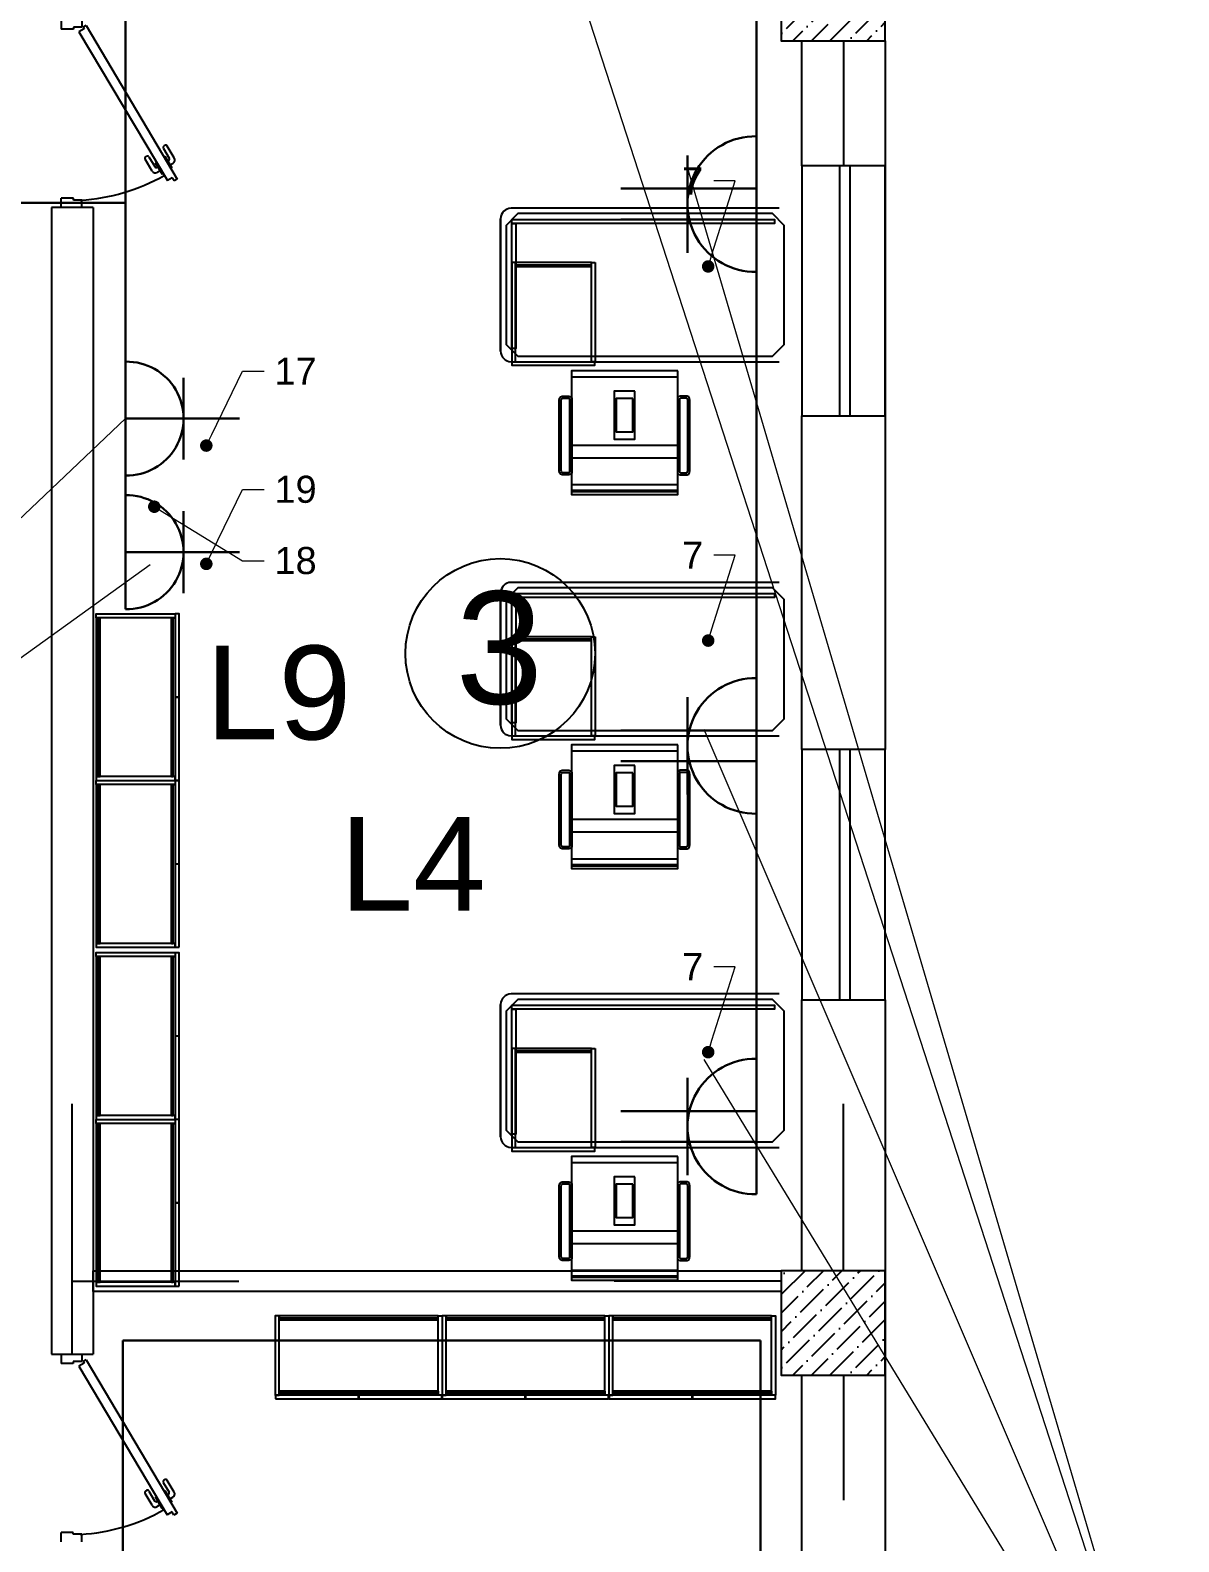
# Model space of a CAD drawing. Header units: millimetres. Extents: x 42452 to 2852333, y -419346 to 834876.
# Drawn here: x 2645325 to 2650834, y 444448 to 451698 of the extents above; entities that cross this region are included whole.
import ezdxf
from ezdxf import colors
from ezdxf.entities.mleader import LeaderData, LeaderLine
from ezdxf.math import Vec2, Vec3

# ---------------------------------------------------------------- set-up
doc = ezdxf.new("R2010")
doc.units = ezdxf.units.MM
for name, color, linetype, lineweight, true_color in [('0_Ном._пера__9', 253, 'Continuous', 18, 0xaaaaaa), ('Furniture tags', 35, 'Continuous', 0, 0x977a5e), ('V_PARETI', 250, 'Continuous', 9, 0x393939)]:
    doc.layers.add(name, color=color, linetype=linetype, lineweight=lineweight, true_color=true_color)
for name, color, linetype, lineweight in [('memar', 7, 'Continuous', 25), ('ДВЕРИ', 7, 'Continuous', 5), ('надписи', 5, 'Continuous', 30), ('Розетки10А', 94, 'Continuous', 30), ('Соедин_роз', 94, 'Continuous', 30)]:
    doc.layers.add(name, color=color, linetype=linetype, lineweight=lineweight)
doc.styles.add('Arial', font='arial.ttf', dxfattribs={"height": 200})
doc.styles.get("Standard").update_dxf_attribs({"font": 'arial.ttf'})
doc.styles.add('СГЕНЕРИР_СТИЛЬ_1', font='arial.ttf')

# ---------------------------------------------------------------- blocks, each defined once
blk = doc.blocks.new('qapi 700')
at = {"layer": 'ДВЕРИ', "color": 251, "lineweight": 25, "true_color": 0x636466}
for p, q in [((1281619.6, 90085.8), (1281659.2, 90085.8)), ((1281659.2, 90033.9), (1281659.2, 90085.8)), ((1282419.6, 90085.8), (1282379.9, 90085.8)), ((1282379.9, 90033.9), (1282379.9, 90085.2)), ((1281651.3, 89997.1), (1281651.3, 90033.9)), ((1281651.3, 90033.9), (1281659.2, 90033.9)), ((1282387.8, 90033.9), (1282379.9, 90033.9)), ((1282387.8, 89997.1), (1282387.8, 90033.9)), ((1281619.6, 89997.1), (1281651.3, 89997.1)), ((1282368.3, 90009.8), (1281734.7, 89633.4)), ((1282395.4, 89979.8), (1281741.3, 89591.2)), ((1282381.6, 89987.4), (1282368.3, 90009.8)), ((1282388.4, 89991.5), (1282381.6, 89987.4)), ((1282419.6, 89997.1), (1282387.8, 89997.1)), ((1282419.6, 89997.1), (1282387.8, 89997.1)), ((1282395.4, 89979.8), (1282388.4, 89991.5)), ((1281775.1, 89697.9), (1281825.6, 89727.9)), ((1281835.3, 89711.6), (1281794.3, 89687.2)), ((1281836.4, 89725.1), (1281838, 89722.4)), ((1281746.9, 89612.9), (1281734.7, 89633.4)), ((1281811.6, 89685.5), (1281761.9, 89655.9)), ((1281761.9, 89655.9), (1281764.7, 89651.2)), ((1281776.4, 89664.6), (1281769.5, 89676.2)), ((1281787.4, 89612.9), (1281837.2, 89642.5)), ((1281791.5, 89676.3), (1281792.8, 89674.3)), ((1281814.4, 89680.8), (1281811.6, 89685.5)), ((1281819.9, 89628.6), (1281818.3, 89631.3)), ((1281871.8, 89650.1), (1281830.8, 89625.8)), ((1281831, 89603.8), (1281881.5, 89633.8)), ((1281837.2, 89642.5), (1281834.8, 89646.5)), ((1281884.3, 89644.7), (1281882.7, 89647.4)), ((1281733.2, 89604.8), (1281746.9, 89612.9)), ((1281741.3, 89591.2), (1281733.2, 89604.8)), ((1281785, 89616.9), (1281787.4, 89612.9)), ((1281802, 89621.6), (1281809.2, 89609.3))]:
    blk.add_line(p, q, dxfattribs=at)
for centre, radius, start, end in [((1282471.1, 90051.9), 821.4, 183.40765, 209.57059), ((1281783.2, 89684.3), 15.9, 120.71329, 210.71329), ((1281829.6, 89721.1), 7.94, 30.71329, 120.71329), ((1281831.2, 89718.4), 7.94, 300.71329, 30.71329), ((1281798.4, 89680.4), 7.94, 120.71329, 210.71329), ((1281826.8, 89632.6), 7.94, 210.71329, 300.71329), ((1281875.8, 89643.3), 7.94, 30.71329, 120.71329), ((1281877.4, 89640.6), 7.94, 300.71329, 30.71329), ((1281822.9, 89617.4), 15.9, 210.71329, 300.71329)]:
    blk.add_arc(centre, radius, start, end, dxfattribs=at)
blk = doc.blocks.new('_Dot')
at = {"color": 0, "linetype": 'ByBlock', "lineweight": -2}
blk.add_line((-0.5, 0), (-1, 0), dxfattribs=at)
at = {"color": 0, "linetype": 'ByBlock', "const_width": 0.5}
blk.add_lwpolyline([(-0.25, 0, 1), (0.25, 0, 1)], format="xyb", close=True, dxfattribs=at)
blk = doc.blocks.new('roz_10A_2_deneli')
at = {"layer": 'Розетки10А'}
for p, q in [((-73.9, 0), (-73.9, 649.9)), ((73.9, 0), (73.9, 649.9)), ((-233.2, 330.4), (233.2, 330.4)), ((-325, 0), (325, 0))]:
    blk.add_line(p, q, dxfattribs=at)
blk.add_arc((0, 5.3), 325, 359.06035, 180.93965, dxfattribs=at)
blk = doc.blocks.new('розетки10А')
at = {"layer": 'Розетки10А'}
for p, q in [((0, 0), (0, 649.9)), ((-233.2, 330.4), (233.2, 330.4)), ((-325, 0), (325, 0))]:
    blk.add_line(p, q, dxfattribs=at)
blk.add_arc((0, 5.3), 325, 359.06035, 180.93965, dxfattribs=at)

msp = doc.modelspace()

# ---------------------------------------------------------------- hatches: boundary and pattern name
at = {"layer": 'memar', "lineweight": 25}
h = msp.add_hatch(dxfattribs=at)
h.set_pattern_fill('ANSI36', color=256, scale=500)
h.set_pattern_definition([(45, (878887.81, 2908548.065), (33.1456304, 121.533978), [156.25, -31.25, 0, -31.25])])
h.paths.add_polyline_path([(2648926.31616, 452147.9843), (2648926.31616, 451647.9843), (2649426.31616, 451647.9843), (2649426.31616, 452147.9843)])
h = msp.add_hatch(dxfattribs=at)
h.set_pattern_fill('ANSI36', color=256, scale=500)
h.set_pattern_definition([(45, (878887.81, 2902148.065), (33.1456304, 121.533978), [156.25, -31.25, 0, -31.25])])
h.paths.add_polyline_path([(2648926.31616, 445747.9843), (2648926.31616, 445247.9843), (2649426.31616, 445247.9843), (2649426.31616, 445747.9843)])

# ---------------------------------------------------------------- linework, layer by layer
at = {"layer": '0_Ном._пера__9', "linetype": 'Continuous', "lineweight": 25}
for p, q in [((2648916.59742, 450844.34566, 798.36856), (2647631.59742, 450844.34566, 798.36856)), ((2648916.59742, 450844.34566, 798.36856), (2647631.59742, 450844.34566, 798.36856)), ((2647581.09742, 450158.84566, 798.36856), (2647581.09742, 450793.84566, 798.36856)), ((2647581.09742, 450793.84566, 798.36856), (2647581.09742, 450158.84566, 798.36856)), ((2647652.57157, 450573.34566, 798.36856), (2648016.57157, 450573.34566, 798.36856)), ((2647631.59742, 450108.34566, 798.36856), (2648916.59742, 450108.34566, 798.36856)), ((2648430.7191, 450034.29991, 798.36856), (2647920.7191, 450034.29991, 798.36856)), ((2648430.7191, 449706.18972, 798.36856), (2647920.7191, 449706.18972, 798.36856)), ((2648430.7191, 449646.22627, 798.36856), (2647920.7191, 449646.22627, 798.36856)), ((2648430.7191, 449517.25694, 798.36856), (2647920.7191, 449517.25694, 798.36856)), ((2647920.7191, 449491.46244, 798.36856), (2648430.7191, 449491.46244, 798.36856)), ((2648430.7191, 449483.87845, 798.36856), (2647920.7191, 449483.87845, 798.36856)), ((2647581.09742, 448364.34566, 798.36856), (2647581.09742, 448999.34566, 798.36856)), ((2647581.09742, 448999.34566, 798.36856), (2647581.09742, 448364.34566, 798.36856)), ((2648916.59742, 449049.84566, 798.36856), (2647631.59742, 449049.84566, 798.36856)), ((2648916.59742, 449049.84566, 798.36856), (2647631.59742, 449049.84566, 798.36856)), ((2647652.57157, 448778.84566, 798.36856), (2648016.57157, 448778.84566, 798.36856)), ((2647631.59742, 448313.84566, 798.36856), (2648916.59742, 448313.84566, 798.36856)), ((2648430.7191, 448239.79991, 798.36856), (2647920.7191, 448239.79991, 798.36856)), ((2648430.7191, 447911.68972, 798.36856), (2647920.7191, 447911.68972, 798.36856)), ((2648430.7191, 447851.72627, 798.36856), (2647920.7191, 447851.72627, 798.36856)), ((2648430.7191, 447722.75694, 798.36856), (2647920.7191, 447722.75694, 798.36856)), ((2647920.7191, 447696.96244, 798.36856), (2648430.7191, 447696.96244, 798.36856)), ((2648430.7191, 447689.37845, 798.36856), (2647920.7191, 447689.37845, 798.36856)), ((2648916.59742, 447075.84566, 798.36856), (2647631.59742, 447075.84566, 798.36856)), ((2648916.59742, 447075.84566, 798.36856), (2647631.59742, 447075.84566, 798.36856)), ((2647581.09742, 446390.34566, 798.36856), (2647581.09742, 447025.34566, 798.36856)), ((2647581.09742, 447025.34566, 798.36856), (2647581.09742, 446390.34566, 798.36856)), ((2647652.57157, 446804.84566, 798.36856), (2648016.57157, 446804.84566, 798.36856)), ((2647631.59742, 446339.84566, 798.36856), (2648916.59742, 446339.84566, 798.36856)), ((2648430.7191, 446265.79991, 798.36856), (2647920.7191, 446265.79991, 798.36856)), ((2648430.7191, 445937.68972, 798.36856), (2647920.7191, 445937.68972, 798.36856)), ((2648430.7191, 445877.72627, 798.36856), (2647920.7191, 445877.72627, 798.36856)), ((2648430.7191, 445748.75694, 798.36856), (2647920.7191, 445748.75694, 798.36856)), ((2647920.7191, 445722.96244, 798.36856), (2648430.7191, 445722.96244, 798.36856)), ((2648430.7191, 445715.37845, 798.36856), (2647920.7191, 445715.37845, 798.36856))]:
    msp.add_line(p, q, dxfattribs=at)
at = {"layer": '0_Ном._пера__9', "linetype": 'Continuous', "lineweight": 25, "flags": 128}
for points, elevation in [([(2647663.16848, 450818.34566), (2647607.09742, 450762.27459), (2647607.09742, 450190.41673), (2647663.16848, 450134.34566), (2648885.02635, 450134.34566), (2648941.09742, 450190.41673), (2648941.09742, 450762.27459), (2648885.02635, 450818.34566)], 798.36856), ([(2647635.13295, 450771.31013), (2647635.13295, 450790.31013), (2648895.09032, 450790.31013), (2648895.09032, 450771.31013)], 798.36856), ([(2647635.13295, 450171.31013), (2647635.13295, 450771.31013), (2647654.13295, 450771.31013), (2647654.13295, 450171.31013)], 798.36856), ([(2647634.57157, 450583.34566), (2647634.57157, 450108.34566), (2647652.57157, 450108.34566), (2647652.57157, 450583.34566)], 798.36856), ([(2647652.57157, 450583.34566), (2647652.57157, 450565.34566), (2648016.57157, 450565.34566), (2648016.57157, 450583.34566)], 798.36856), ([(2648034.57157, 450583.34566), (2648034.57157, 450108.34566), (2648016.57157, 450108.34566), (2648016.57157, 450583.34566)], 798.36856), ([(2648032.07157, 450108.34566), (2648032.07157, 450089.34566), (2647637.07157, 450089.34566), (2647637.07157, 450108.34566)], 798.36856), ([(2648430.7191, 450064.29991), (2647920.7191, 450064.29991), (2647920.7191, 449471.77152), (2648430.7191, 449471.77152)], 798.36856), ([(2647922.22917, 449574.36208), (2647917.25861, 449569.39757), (2647908.77333, 449565.87505), (2647875.86036, 449565.8665), (2647868.12572, 449568.70898), (2647864.03317, 449575.83204), (2647862.22917, 449586.34747), (2647862.22917, 449922.3767), (2647864.03317, 449932.8784), (2647868.12572, 449940.01518), (2647875.86036, 449942.8508), (2647908.77333, 449942.83703), (2647917.25861, 449939.32659), (2647922.22917, 449934.36208)], 798.36856), ([(2647912.22917, 449578.50779), (2647911.5941, 449577.87349), (2647906.77887, 449575.87453), (2647877.63843, 449575.86696), (2647874.9861, 449576.84169), (2647873.58884, 449579.27363), (2647872.22917, 449587.19904), (2647872.22917, 449921.52403), (2647873.589, 449929.44006), (2647874.98831, 449931.88025), (2647877.63362, 449932.85005), (2647906.78443, 449932.83786), (2647911.59857, 449930.84621), (2647912.22917, 449930.21638)], 798.36856), ([(2648225.11481, 449966.44417), (2648125.11481, 449966.44417), (2648125.11481, 449736.44417), (2648225.11481, 449736.44417)], 798.36856), ([(2648215.11481, 449931.44417), (2648135.11481, 449931.44417), (2648135.11481, 449771.44417), (2648215.11481, 449771.44417)], 798.36856), ([(2648429.20903, 449574.36208), (2648434.1796, 449569.39757), (2648442.66488, 449565.87505), (2648475.57785, 449565.8665), (2648483.31249, 449568.70898), (2648487.40503, 449575.83204), (2648489.20903, 449586.34747), (2648489.20903, 449922.3767), (2648487.40503, 449932.8784), (2648483.31249, 449940.01518), (2648475.57785, 449942.8508), (2648442.66488, 449942.83703), (2648434.1796, 449939.32659), (2648429.20903, 449934.36208)], 798.36856), ([(2648439.20903, 449578.50779), (2648439.8441, 449577.87349), (2648444.65933, 449575.87453), (2648473.79978, 449575.86696), (2648476.4521, 449576.84169), (2648477.84937, 449579.27363), (2648479.20903, 449587.19904), (2648479.20903, 449921.52403), (2648477.8492, 449929.44006), (2648476.44989, 449931.88025), (2648473.80458, 449932.85005), (2648444.65377, 449932.83786), (2648439.83963, 449930.84621), (2648439.20903, 449930.21638)], 798.36856), ([(2647663.16848, 449023.84566), (2647607.09742, 448967.77459), (2647607.09742, 448395.91673), (2647663.16848, 448339.84566), (2648885.02635, 448339.84566), (2648941.09742, 448395.91673), (2648941.09742, 448967.77459), (2648885.02635, 449023.84566)], 798.36856), ([(2647635.13295, 448976.81013), (2647635.13295, 448995.81013), (2648895.09032, 448995.81013), (2648895.09032, 448976.81013)], 798.36856), ([(2647635.13295, 448376.81013), (2647635.13295, 448976.81013), (2647654.13295, 448976.81013), (2647654.13295, 448376.81013)], 798.36856), ([(2647634.57157, 448788.84566), (2647634.57157, 448313.84566), (2647652.57157, 448313.84566), (2647652.57157, 448788.84566)], 798.36856), ([(2647652.57157, 448788.84566), (2647652.57157, 448770.84566), (2648016.57157, 448770.84566), (2648016.57157, 448788.84566)], 798.36856), ([(2648034.57157, 448788.84566), (2648034.57157, 448313.84566), (2648016.57157, 448313.84566), (2648016.57157, 448788.84566)], 798.36856), ([(2648032.07157, 448313.84566), (2648032.07157, 448294.84566), (2647637.07157, 448294.84566), (2647637.07157, 448313.84566)], 798.36856), ([(2648430.7191, 448269.79991), (2647920.7191, 448269.79991), (2647920.7191, 447677.27152), (2648430.7191, 447677.27152)], 798.36856), ([(2647922.22917, 447779.86208), (2647917.25861, 447774.89757), (2647908.77333, 447771.37505), (2647875.86036, 447771.3665), (2647868.12572, 447774.20898), (2647864.03317, 447781.33204), (2647862.22917, 447791.84747), (2647862.22917, 448127.8767), (2647864.03317, 448138.3784), (2647868.12572, 448145.51518), (2647875.86036, 448148.3508), (2647908.77333, 448148.33703), (2647917.25861, 448144.82659), (2647922.22917, 448139.86208)], 798.36856), ([(2647912.22917, 447784.00779), (2647911.5941, 447783.37349), (2647906.77887, 447781.37453), (2647877.63843, 447781.36696), (2647874.9861, 447782.34169), (2647873.58884, 447784.77363), (2647872.22917, 447792.69904), (2647872.22917, 448127.02403), (2647873.589, 448134.94006), (2647874.98831, 448137.38025), (2647877.63362, 448138.35005), (2647906.78443, 448138.33786), (2647911.59857, 448136.34621), (2647912.22917, 448135.71638)], 798.36856), ([(2648225.11481, 448171.94417), (2648125.11481, 448171.94417), (2648125.11481, 447941.94417), (2648225.11481, 447941.94417)], 798.36856), ([(2648215.11481, 448136.94417), (2648135.11481, 448136.94417), (2648135.11481, 447976.94417), (2648215.11481, 447976.94417)], 798.36856), ([(2648429.20903, 447779.86208), (2648434.1796, 447774.89757), (2648442.66488, 447771.37505), (2648475.57785, 447771.3665), (2648483.31249, 447774.20898), (2648487.40503, 447781.33204), (2648489.20903, 447791.84747), (2648489.20903, 448127.8767), (2648487.40503, 448138.3784), (2648483.31249, 448145.51518), (2648475.57785, 448148.3508), (2648442.66488, 448148.33703), (2648434.1796, 448144.82659), (2648429.20903, 448139.86208)], 798.36856), ([(2648439.20903, 447784.00779), (2648439.8441, 447783.37349), (2648444.65933, 447781.37453), (2648473.79978, 447781.36696), (2648476.4521, 447782.34169), (2648477.84937, 447784.77363), (2648479.20903, 447792.69904), (2648479.20903, 448127.02403), (2648477.8492, 448134.94006), (2648476.44989, 448137.38025), (2648473.80458, 448138.35005), (2648444.65377, 448138.33786), (2648439.83963, 448136.34621), (2648439.20903, 448135.71638)], 798.36856), ([(2647663.16848, 447049.84566), (2647607.09742, 446993.77459), (2647607.09742, 446421.91673), (2647663.16848, 446365.84566), (2648885.02635, 446365.84566), (2648941.09742, 446421.91673), (2648941.09742, 446993.77459), (2648885.02635, 447049.84566)], 798.36856), ([(2647635.13295, 447002.81013), (2647635.13295, 447021.81013), (2648895.09032, 447021.81013), (2648895.09032, 447002.81013)], 798.36856), ([(2647635.13295, 446402.81013), (2647635.13295, 447002.81013), (2647654.13295, 447002.81013), (2647654.13295, 446402.81013)], 798.36856), ([(2647634.57157, 446814.84566), (2647634.57157, 446339.84566), (2647652.57157, 446339.84566), (2647652.57157, 446814.84566)], 798.36856), ([(2647652.57157, 446814.84566), (2647652.57157, 446796.84566), (2648016.57157, 446796.84566), (2648016.57157, 446814.84566)], 798.36856), ([(2648034.57157, 446814.84566), (2648034.57157, 446339.84566), (2648016.57157, 446339.84566), (2648016.57157, 446814.84566)], 798.36856), ([(2648032.07157, 446339.84566), (2648032.07157, 446320.84566), (2647637.07157, 446320.84566), (2647637.07157, 446339.84566)], 798.36856), ([(2648430.7191, 446295.79991), (2647920.7191, 446295.79991), (2647920.7191, 445703.27152), (2648430.7191, 445703.27152)], 798.36856), ([(2647922.22917, 445805.86208), (2647917.25861, 445800.89757), (2647908.77333, 445797.37505), (2647875.86036, 445797.3665), (2647868.12572, 445800.20898), (2647864.03317, 445807.33204), (2647862.22917, 445817.84747), (2647862.22917, 446153.8767), (2647864.03317, 446164.3784), (2647868.12572, 446171.51518), (2647875.86036, 446174.3508), (2647908.77333, 446174.33703), (2647917.25861, 446170.82659), (2647922.22917, 446165.86208)], 798.36856), ([(2647912.22917, 445810.00779), (2647911.5941, 445809.37349), (2647906.77887, 445807.37453), (2647877.63843, 445807.36696), (2647874.9861, 445808.34169), (2647873.58884, 445810.77363), (2647872.22917, 445818.69904), (2647872.22917, 446153.02403), (2647873.589, 446160.94006), (2647874.98831, 446163.38025), (2647877.63362, 446164.35005), (2647906.78443, 446164.33786), (2647911.59857, 446162.34621), (2647912.22917, 446161.71638)], 798.36856), ([(2648225.11481, 446197.94417), (2648125.11481, 446197.94417), (2648125.11481, 445967.94417), (2648225.11481, 445967.94417)], 798.36856), ([(2648215.11481, 446162.94417), (2648135.11481, 446162.94417), (2648135.11481, 446002.94417), (2648215.11481, 446002.94417)], 798.36856), ([(2648429.20903, 445805.86208), (2648434.1796, 445800.89757), (2648442.66488, 445797.37505), (2648475.57785, 445797.3665), (2648483.31249, 445800.20898), (2648487.40503, 445807.33204), (2648489.20903, 445817.84747), (2648489.20903, 446153.8767), (2648487.40503, 446164.3784), (2648483.31249, 446171.51518), (2648475.57785, 446174.3508), (2648442.66488, 446174.33703), (2648434.1796, 446170.82659), (2648429.20903, 446165.86208)], 798.36856), ([(2648439.20903, 445810.00779), (2648439.8441, 445809.37349), (2648444.65933, 445807.37453), (2648473.79978, 445807.36696), (2648476.4521, 445808.34169), (2648477.84937, 445810.77363), (2648479.20903, 445818.69904), (2648479.20903, 446153.02403), (2648477.8492, 446160.94006), (2648476.44989, 446163.38025), (2648473.80458, 446164.35005), (2648444.65377, 446164.33786), (2648439.83963, 446162.34621), (2648439.20903, 446161.71638)], 798.36856), ([(2646519.36449, 445532.07221), (2646500.36449, 445532.07221), (2646500.36449, 445152.07221), (2646519.36449, 445152.07221)], 399.18428), ([(2647281.36449, 445532.07221), (2646519.36449, 445532.07221), (2646519.36449, 445520.07221), (2647281.36449, 445520.07221)], 399.18428), ([(2647281.36449, 445520.07221), (2646519.36449, 445520.07221), (2646519.36449, 445512.07221), (2647281.36449, 445512.07221)], 399.18428), ([(2647281.36449, 445532.07221), (2647300.36449, 445532.07221), (2647300.36449, 445152.07221), (2647281.36449, 445152.07221)], 399.18428), ([(2647319.36449, 445532.07221), (2647300.36449, 445532.07221), (2647300.36449, 445152.07221), (2647319.36449, 445152.07221)], 399.18428), ([(2648081.36449, 445532.07221), (2647319.36449, 445532.07221), (2647319.36449, 445520.07221), (2648081.36449, 445520.07221)], 399.18428), ([(2648081.36449, 445520.07221), (2647319.36449, 445520.07221), (2647319.36449, 445512.07221), (2648081.36449, 445512.07221)], 399.18428), ([(2648081.36449, 445532.07221), (2648100.36449, 445532.07221), (2648100.36449, 445152.07221), (2648081.36449, 445152.07221)], 399.18428), ([(2648119.36449, 445532.07221), (2648100.36449, 445532.07221), (2648100.36449, 445152.07221), (2648119.36449, 445152.07221)], 399.18428), ([(2648881.36449, 445532.07221), (2648119.36449, 445532.07221), (2648119.36449, 445520.07221), (2648881.36449, 445520.07221)], 399.18428), ([(2648881.36449, 445520.07221), (2648119.36449, 445520.07221), (2648119.36449, 445512.07221), (2648881.36449, 445512.07221)], 399.18428), ([(2648881.36449, 445532.07221), (2648900.36449, 445532.07221), (2648900.36449, 445152.07221), (2648881.36449, 445152.07221)], 399.18428), ([(2646501.36703, 445133.07221), (2646899.36449, 445133.07221), (2646899.36449, 445152.07221), (2646501.36703, 445152.07221)], 399.18428), ([(2646519.36449, 445170.07221), (2647281.36449, 445170.07221), (2647281.36449, 445152.07221), (2646519.36449, 445152.07221)], 399.18428), ([(2647281.36449, 445170.07221), (2646519.36449, 445170.07221), (2646519.36449, 445162.07221), (2647281.36449, 445162.07221)], 399.18428), ([(2646901.36195, 445133.07221), (2647299.36195, 445133.07221), (2647299.36195, 445152.07221), (2646901.36195, 445152.07221)], 399.18428), ([(2647301.36703, 445133.07221), (2647699.36449, 445133.07221), (2647699.36449, 445152.07221), (2647301.36703, 445152.07221)], 399.18428), ([(2647319.36449, 445170.07221), (2648081.36449, 445170.07221), (2648081.36449, 445152.07221), (2647319.36449, 445152.07221)], 399.18428), ([(2648081.36449, 445170.07221), (2647319.36449, 445170.07221), (2647319.36449, 445162.07221), (2648081.36449, 445162.07221)], 399.18428), ([(2647701.36195, 445133.07221), (2648099.36195, 445133.07221), (2648099.36195, 445152.07221), (2647701.36195, 445152.07221)], 399.18428), ([(2648101.36703, 445133.07221), (2648499.36449, 445133.07221), (2648499.36449, 445152.07221), (2648101.36703, 445152.07221)], 399.18428), ([(2648119.36449, 445170.07221), (2648881.36449, 445170.07221), (2648881.36449, 445152.07221), (2648119.36449, 445152.07221)], 399.18428), ([(2648881.36449, 445170.07221), (2648119.36449, 445170.07221), (2648119.36449, 445162.07221), (2648881.36449, 445162.07221)], 399.18428), ([(2648501.36195, 445133.07221), (2648899.36195, 445133.07221), (2648899.36195, 445152.07221), (2648501.36195, 445152.07221)], 399.18428)]:
    msp.add_lwpolyline(points, close=True, dxfattribs=dict(at, elevation=elevation))
for points in [[(2645640.41989, 448880.3482), (2645640.41989, 448899.3482), (2646020.41989, 448899.3482), (2646020.41989, 448880.3482)], [(2645640.41989, 448880.3482), (2645640.41989, 448118.3482), (2645652.41989, 448118.3482), (2645652.41989, 448880.3482)], [(2645652.41989, 448880.3482), (2645652.41989, 448118.3482), (2645660.41989, 448118.3482), (2645660.41989, 448880.3482)], [(2646002.41989, 448118.3482), (2646002.41989, 448880.3482), (2646020.41989, 448880.3482), (2646020.41989, 448118.3482)], [(2646002.41989, 448880.3482), (2646002.41989, 448118.3482), (2646010.41989, 448118.3482), (2646010.41989, 448880.3482)], [(2646039.41989, 448500.34566), (2646039.41989, 448898.34566), (2646020.41989, 448898.34566), (2646020.41989, 448500.34566)], [(2646039.41989, 448100.35074), (2646039.41989, 448498.3482), (2646020.41989, 448498.3482), (2646020.41989, 448100.35074)], [(2645640.41989, 448118.3482), (2645640.41989, 448099.3482), (2646020.41989, 448099.3482), (2646020.41989, 448118.3482)], [(2645640.41989, 448080.3482), (2645640.41989, 448099.3482), (2646020.41989, 448099.3482), (2646020.41989, 448080.3482)], [(2645640.41989, 448080.3482), (2645640.41989, 447318.3482), (2645652.41989, 447318.3482), (2645652.41989, 448080.3482)], [(2645652.41989, 448080.3482), (2645652.41989, 447318.3482), (2645660.41989, 447318.3482), (2645660.41989, 448080.3482)], [(2646002.41989, 447318.3482), (2646002.41989, 448080.3482), (2646020.41989, 448080.3482), (2646020.41989, 447318.3482)], [(2646002.41989, 448080.3482), (2646002.41989, 447318.3482), (2646010.41989, 447318.3482), (2646010.41989, 448080.3482)], [(2646039.41989, 447700.34566), (2646039.41989, 448098.34566), (2646020.41989, 448098.34566), (2646020.41989, 447700.34566)], [(2646039.41989, 447300.35074), (2646039.41989, 447698.3482), (2646020.41989, 447698.3482), (2646020.41989, 447300.35074)], [(2645640.41989, 447318.3482), (2645640.41989, 447299.3482), (2646020.41989, 447299.3482), (2646020.41989, 447318.3482)], [(2645640.41989, 447254.8482), (2645640.41989, 447273.8482), (2646020.41989, 447273.8482), (2646020.41989, 447254.8482)], [(2645640.41989, 447254.8482), (2645640.41989, 446492.8482), (2645652.41989, 446492.8482), (2645652.41989, 447254.8482)], [(2645652.41989, 447254.8482), (2645652.41989, 446492.8482), (2645660.41989, 446492.8482), (2645660.41989, 447254.8482)], [(2646002.41989, 446492.8482), (2646002.41989, 447254.8482), (2646020.41989, 447254.8482), (2646020.41989, 446492.8482)], [(2646002.41989, 447254.8482), (2646002.41989, 446492.8482), (2646010.41989, 446492.8482), (2646010.41989, 447254.8482)], [(2646039.41989, 446874.84566), (2646039.41989, 447272.84566), (2646020.41989, 447272.84566), (2646020.41989, 446874.84566)], [(2646039.41989, 446474.85074), (2646039.41989, 446872.8482), (2646020.41989, 446872.8482), (2646020.41989, 446474.85074)], [(2645640.41989, 446492.8482), (2645640.41989, 446473.8482), (2646020.41989, 446473.8482), (2646020.41989, 446492.8482)], [(2645640.41989, 446454.8482), (2645640.41989, 446473.8482), (2646020.41989, 446473.8482), (2646020.41989, 446454.8482)], [(2645640.41989, 446454.8482), (2645640.41989, 445692.8482), (2645652.41989, 445692.8482), (2645652.41989, 446454.8482)], [(2645652.41989, 446454.8482), (2645652.41989, 445692.8482), (2645660.41989, 445692.8482), (2645660.41989, 446454.8482)], [(2646002.41989, 445692.8482), (2646002.41989, 446454.8482), (2646020.41989, 446454.8482), (2646020.41989, 445692.8482)], [(2646002.41989, 446454.8482), (2646002.41989, 445692.8482), (2646010.41989, 445692.8482), (2646010.41989, 446454.8482)], [(2646039.41989, 446074.84566), (2646039.41989, 446472.84566), (2646020.41989, 446472.84566), (2646020.41989, 446074.84566)], [(2646039.41989, 445674.85074), (2646039.41989, 446072.8482), (2646020.41989, 446072.8482), (2646020.41989, 445674.85074)], [(2645640.41989, 445692.8482), (2645640.41989, 445673.8482), (2646020.41989, 445673.8482), (2646020.41989, 445692.8482)]]:
    msp.add_lwpolyline(points, close=True, dxfattribs=at)
at = {"layer": '0_Ном._пера__9', "linetype": 'Continuous', "lineweight": 25}
for centre, start, end in [((2647631.59742, 450793.84566, 798.36856), 90, 180), ((2647631.59742, 450158.84566, 798.36856), 180, 270), ((2647631.59742, 448999.34566, 798.36856), 90, 180), ((2647631.59742, 448364.34566, 798.36856), 180, 270), ((2647631.59742, 447025.34566, 798.36856), 90, 180), ((2647631.59742, 446390.34566, 798.36856), 180, 270)]:
    msp.add_arc(centre, 50.5, start, end, dxfattribs=at)
at = {"layer": 'memar', "lineweight": 25}
msp.add_line((2648926.31616, 445697.9843), (2648126.31616, 445697.9843), dxfattribs=at)
at = {"layer": 'memar', "color": 3, "lineweight": 25}
for points in [[(2649426.31616, 452147.9843), (2648926.31616, 452147.9843), (2648926.31616, 451647.9843), (2649426.31616, 451647.9843)], [(2649426.31616, 445747.9843), (2648926.31616, 445747.9843), (2648926.31616, 445247.9843), (2649426.31616, 445247.9843)]]:
    msp.add_lwpolyline(points, close=True, dxfattribs=at)
at = {"layer": 'memar', "color": 0, "lineweight": 25}
for points in [[(2649026.14, 451047.90816), (2649026.14, 451647.9843)], [(2649426.14, 451647.9843), (2649426.14, 448247.90816)], [(2645426.14, 450848.14194), (2645426.14, 445348.14193)], [(2645626.14, 450848.14194), (2645426.14, 450848.14194)], [(2645626.14, 450848.14194), (2645626.14, 445348.14193)], [(2649026.14, 448247.90816), (2649026.14, 449847.90816)], [(2649026.14, 445747.9843), (2649026.14, 447047.90816)], [(2649426.14, 447047.90816), (2649426.14, 444347.9843)], [(2645426.14, 445348.14193), (2645626.14, 445348.14193)], [(2649026.14, 444347.9843), (2649026.14, 445247.9843)]]:
    msp.add_lwpolyline(points, dxfattribs=at)
at = {"layer": 'memar', "lineweight": 25}
for points in [[(2649226.31616, 451647.9843), (2649226.13986, 451047.90816)], [(2645526.14, 445348.14193), (2645526.14, 446548.14193)], [(2649226.31616, 445747.9843), (2649226.31616, 446547.9843)], [(2645526.14, 445697.9843), (2646326.14, 445697.9843)], [(2649226.31616, 445247.9843), (2649226.13986, 444647.90816)]]:
    msp.add_lwpolyline(points, dxfattribs=at)
at = {"layer": 'memar', "color": 0, "lineweight": 25}
for points in [[(2649426.13986, 449847.90816), (2649426.13986, 451047.90816), (2649026.13986, 451047.90816), (2649026.13986, 449847.90816)], [(2649426.13986, 447047.90816), (2649426.13986, 448247.90816), (2649026.13986, 448247.90816), (2649026.13986, 447047.90816)], [(2648926.31616, 445647.98429), (2645626.14, 445647.98429), (2645626.14, 445747.9843), (2648926.31616, 445747.9843)]]:
    msp.add_lwpolyline(points, close=True, dxfattribs=at)
at = {"layer": 'memar', "color": 146, "lineweight": 25, "true_color": 0x105689}
for points in [[(2649257.27726, 451047.90816), (2649207.27726, 451047.90816), (2649207.27726, 449847.90816), (2649257.27726, 449847.90816)], [(2649257.27726, 448247.90816), (2649207.27726, 448247.90816), (2649207.27726, 447047.90816), (2649257.27726, 447047.90816)]]:
    msp.add_lwpolyline(points, close=True, dxfattribs=at)
at = {"layer": 'memar', "color": 0, "lineweight": 25}
msp.add_circle((2647579.46728, 448708.77652), 454.87332, dxfattribs=at)
at = {"layer": 'V_PARETI', "color": 7}
for p, q in [((2650834.26513, 443032.07348, -0.31802), (2647373.93252, 453698.53453, -399.18428)), ((2650834.26513, 443032.07348, -0.31802), (2648477.54591, 451040.02728)), ((2642335.93461, 446573.28283, -0.31802), (2645782.44155, 449835.29346)), ((2642335.93461, 446573.28283, -0.31802), (2645899.58657, 449135.38226)), ((2650834.26513, 443032.07348, -0.31802), (2648558.17614, 448343.76932, 399.18428)), ((2650834.26513, 443032.07348, -0.31802), (2648558.17614, 446761.02625, 399.18428))]:
    msp.add_line(p, q, dxfattribs=at)
at = {"layer": 'Соедин_роз', "lineweight": 30}
for p, q in [((2645782.44155, 451769.43718), (2645782.44155, 448984.23113)), ((2648807.92007, 451769.43718), (2648807.92007, 446236.59805)), ((2645223.4691, 450870.92099), (2645782.44155, 450870.92099)), ((2645769.73238, 443395.42111), (2645769.73238, 445414.2343)), ((2645769.73238, 445414.2343), (2648828.29056, 445414.2343)), ((2648828.29056, 445414.2343), (2648828.29056, 439260.56554))]:
    msp.add_line(p, q, dxfattribs=at)

# ---------------------------------------------------------------- block references
at = {"layer": 'memar', "color": 0, "lineweight": 25, "rotation": 90.00000000000001}
for p, xscale, yscale, zscale in [((2746906.56491, -992210.60865), 1.12596434652686, 1.12596434652686, 1.12596434652686), ((2746810.35231, -997240.97005), 1.124896335253696, 1.124896335253696, 1.124896335253696)]:
    msp.add_blockref('qapi 700', p, dxfattribs=dict(at, xscale=xscale, yscale=yscale, zscale=zscale))
at = {"layer": 'Розетки10А', "xscale": -1, "rotation": 90}
for p in [(2648807.92007, 450864.32145), (2648807.92007, 448265.34626), (2648807.92007, 446439.71119)]:
    msp.add_blockref('roz_10A_2_deneli', p, dxfattribs=at)
at = {"layer": 'Розетки10А', "xscale": 0.8409392615834386, "yscale": 0.8409392615834386, "zscale": 0.8409392615834386, "rotation": 270}
for p in [(2645782.44155, 449835.29346), (2645782.44155, 449194.48428)]:
    msp.add_blockref('розетки10А', p, dxfattribs=at)

# ---------------------------------------------------------------- texts
at = {"layer": 'memar', "linetype": 'Continuous', "lineweight": 25, "insert": (2647784.66866, 449006.80783), "char_height": 540, "attachment_point": 3, "style": 'СГЕНЕРИР_СТИЛЬ_1'}
msp.add_mtext('{\\fArial|b0|i0|c238|p38;3}', dxfattribs=at)
at = {"layer": 'надписи', "color": 104, "char_height": 450, "width": 1112.5676673, "attachment_point": 3}
for s, insert in [('L9', (2646865.30068, 448746.46665)), ('L4', (2647510.27055, 447924.38303))]:
    msp.add_mtext(s, dxfattribs=dict(at, insert=insert))

# ---------------------------------------------------------------- leaders
at = {"layer": 'Furniture tags', "color": 1, "lineweight": 25}
ml = msp.add_multileader_mtext('Standard', dxfattribs=at)
ml.set_content('{\\fArial|b0|i0|c238|p34;7}', color=1, style='Arial')
ml.set_leader_properties(color=256, linetype='ByLayer', lineweight=-1)
ml.set_arrow_properties(name='DOT')
ml.build(insert=Vec2(0, 0))
ml.multileader.update_dxf_attribs({"has_text_frame": 1, "text_left_attachment_type": 3, "text_right_attachment_type": 2, "dogleg_length": 150, "arrow_head_size": 60})
ctx = ml.context
ctx.base_point, ctx.char_height, ctx.arrow_head_size, ctx.landing_gap_size, ctx.plane_origin = Vec3(2648419.21245, 450975.02728, 399.18428), 130, 60, 50, Vec3(2651929.08177, 449246.76909, 399.18428)
ctx.left_attachment, ctx.right_attachment, ctx.text_align_type = 3, 2, 2
notes = []
notes.append((ctx, [(0, (1, 1, 0), (2648706.64681, 450975.02728, 399.18428), (-1, 0), 103.2802, [(1, [(2648576.91989, 450565.0211, 399.18428)], 0, [])])]))
ctx.mtext.insert, ctx.mtext.alignment, ctx.mtext.line_spacing_factor, ctx.mtext.flow_direction = Vec3(2648553.36661, 451040.02728, 399.18428), 3, 0.75, 5
ml = msp.add_multileader_mtext('Standard', dxfattribs=at)
ml.set_content('1{\\fArial|b0|i0|c238|p34;7}', color=1, style='Arial')
ml.set_leader_properties(color=256, linetype='ByLayer', lineweight=-1)
ml.set_arrow_properties(name='DOT')
ml.build(insert=Vec2(0, 0))
ml.multileader.update_dxf_attribs({"has_text_frame": 1, "text_left_attachment_type": 3, "text_right_attachment_type": 2, "dogleg_length": 150, "arrow_head_size": 60})
ctx = ml.context
ctx.base_point, ctx.char_height, ctx.arrow_head_size, ctx.landing_gap_size, ctx.plane_origin = Vec3(2646446.77514, 450062.17178), 130, 60, 50, Vec3(2649369.38078, 448853.13864)
ctx.left_attachment, ctx.right_attachment = 3, 2
notes.append((ctx, [(1, (1, 1, 0), (2646343.49494, 450062.17178), (1, 0), 103.2802, [(1, [(2646169.39604, 449705.85649)], 0, [])])]))
ctx.mtext.insert, ctx.mtext.line_spacing_factor, ctx.mtext.flow_direction = Vec3(2646496.77514, 450127.70384), 0.75, 5
ml = msp.add_multileader_mtext('Standard', dxfattribs=at)
ml.set_content('1{\\fArial|b0|i0|c238|p34;9}', color=1, style='Arial')
ml.set_leader_properties(color=256, linetype='ByLayer', lineweight=-1)
ml.set_arrow_properties(name='DOT')
ml.build(insert=Vec2(0, 0))
ml.multileader.update_dxf_attribs({"has_text_frame": 1, "text_left_attachment_type": 3, "text_right_attachment_type": 2, "dogleg_length": 150, "arrow_head_size": 60})
ctx = ml.context
ctx.base_point, ctx.char_height, ctx.arrow_head_size, ctx.landing_gap_size, ctx.plane_origin = Vec3(2646446.77514, 449494.746), 130, 60, 50, Vec3(2649369.38078, 448285.71286)
ctx.left_attachment, ctx.right_attachment = 3, 2
notes.append((ctx, [(1, (1, 1, 0), (2646343.49494, 449494.746), (1, 0), 103.2802, [(1, [(2646169.39604, 449138.4307)], 0, [])])]))
ctx.mtext.insert, ctx.mtext.line_spacing_factor, ctx.mtext.flow_direction = Vec3(2646496.77514, 449561.38652), 0.75, 5
ml = msp.add_multileader_mtext('Standard', dxfattribs=at)
ml.set_content('1{\\fArial|b0|i0|c238|p34;8}', color=1, style='Arial')
ml.set_leader_properties(color=256, linetype='ByLayer', lineweight=-1)
ml.set_arrow_properties(name='DOT')
ml.build(insert=Vec2(0, 0))
ml.multileader.update_dxf_attribs({"has_text_frame": 1, "text_left_attachment_type": 3, "text_right_attachment_type": 2, "dogleg_length": 150, "arrow_head_size": 60})
ctx = ml.context
ctx.base_point, ctx.char_height, ctx.arrow_head_size, ctx.landing_gap_size, ctx.plane_origin = Vec3(2646446.77514, 449152.92365), 130, 60, 50, Vec3(2649369.38078, 447943.89051)
ctx.left_attachment, ctx.right_attachment = 3, 2
notes.append((ctx, [(1, (1, 1, 0), (2646343.49494, 449152.92365), (1, 0), 103.2802, [(1, [(2645919.86845, 449412.70883)], 0, [])])]))
ctx.mtext.insert, ctx.mtext.line_spacing_factor, ctx.mtext.flow_direction = Vec3(2646496.77514, 449219.56417), 0.75, 5
ml = msp.add_multileader_mtext('Standard', dxfattribs=at)
ml.set_content('{\\fArial|b0|i0|c238|p34;7}', color=1, style='Arial')
ml.set_leader_properties(color=256, linetype='ByLayer', lineweight=-1)
ml.set_arrow_properties(name='DOT')
ml.build(insert=Vec2(0, 0))
ml.multileader.update_dxf_attribs({"has_text_frame": 1, "text_left_attachment_type": 3, "text_right_attachment_type": 2, "dogleg_length": 150, "arrow_head_size": 60})
ctx = ml.context
ctx.base_point, ctx.char_height, ctx.arrow_head_size, ctx.landing_gap_size, ctx.plane_origin = Vec3(2648419.21245, 449180.52728, 399.18428), 130, 60, 50, Vec3(2651929.08177, 447452.26909, 399.18428)
ctx.left_attachment, ctx.right_attachment, ctx.text_align_type = 3, 2, 2
notes.append((ctx, [(0, (1, 1, 0), (2648706.64681, 449180.52728, 399.18428), (-1, 0), 103.2802, [(1, [(2648576.91989, 448770.5211, 399.18428)], 0, [])])]))
ctx.mtext.insert, ctx.mtext.alignment, ctx.mtext.line_spacing_factor, ctx.mtext.flow_direction = Vec3(2648553.36661, 449245.52728, 399.18428), 3, 0.75, 5
ml = msp.add_multileader_mtext('Standard', dxfattribs=at)
ml.set_content('{\\fArial|b0|i0|c238|p34;7}', color=1, style='Arial')
ml.set_leader_properties(color=256, linetype='ByLayer', lineweight=-1)
ml.set_arrow_properties(name='DOT')
ml.build(insert=Vec2(0, 0))
ml.multileader.update_dxf_attribs({"has_text_frame": 1, "text_left_attachment_type": 3, "text_right_attachment_type": 2, "dogleg_length": 150, "arrow_head_size": 60})
ctx = ml.context
ctx.base_point, ctx.char_height, ctx.arrow_head_size, ctx.landing_gap_size, ctx.plane_origin = Vec3(2648419.21245, 447206.52728, 399.18428), 130, 60, 50, Vec3(2651929.08177, 445478.26909, 399.18428)
ctx.left_attachment, ctx.right_attachment, ctx.text_align_type = 3, 2, 2
notes.append((ctx, [(0, (1, 1, 0), (2648706.64681, 447206.52728, 399.18428), (-1, 0), 103.2802, [(1, [(2648576.91989, 446796.5211, 399.18428)], 0, [])])]))
ctx.mtext.insert, ctx.mtext.alignment, ctx.mtext.line_spacing_factor, ctx.mtext.flow_direction = Vec3(2648553.36661, 447271.52728, 399.18428), 3, 0.75, 5
for ctx, leaders in notes:
    for number, flags, end, landing, length, lines in leaders:
        leader = LeaderData()
        leader.index, (leader.has_last_leader_line, leader.has_dogleg_vector, leader.attachment_direction) = number, flags
        leader.last_leader_point, leader.dogleg_vector, leader.dogleg_length = Vec3(end), Vec3(landing), length
        for number, points, colour, breaks in lines:
            line = LeaderLine()
            line.index, line.vertices, line.color, line.breaks = number, Vec3.list(points), colors.encode_raw_color(colour), breaks
            leader.lines.append(line)
        ctx.leaders.append(leader)

doc.saveas('drawing.dxf')
